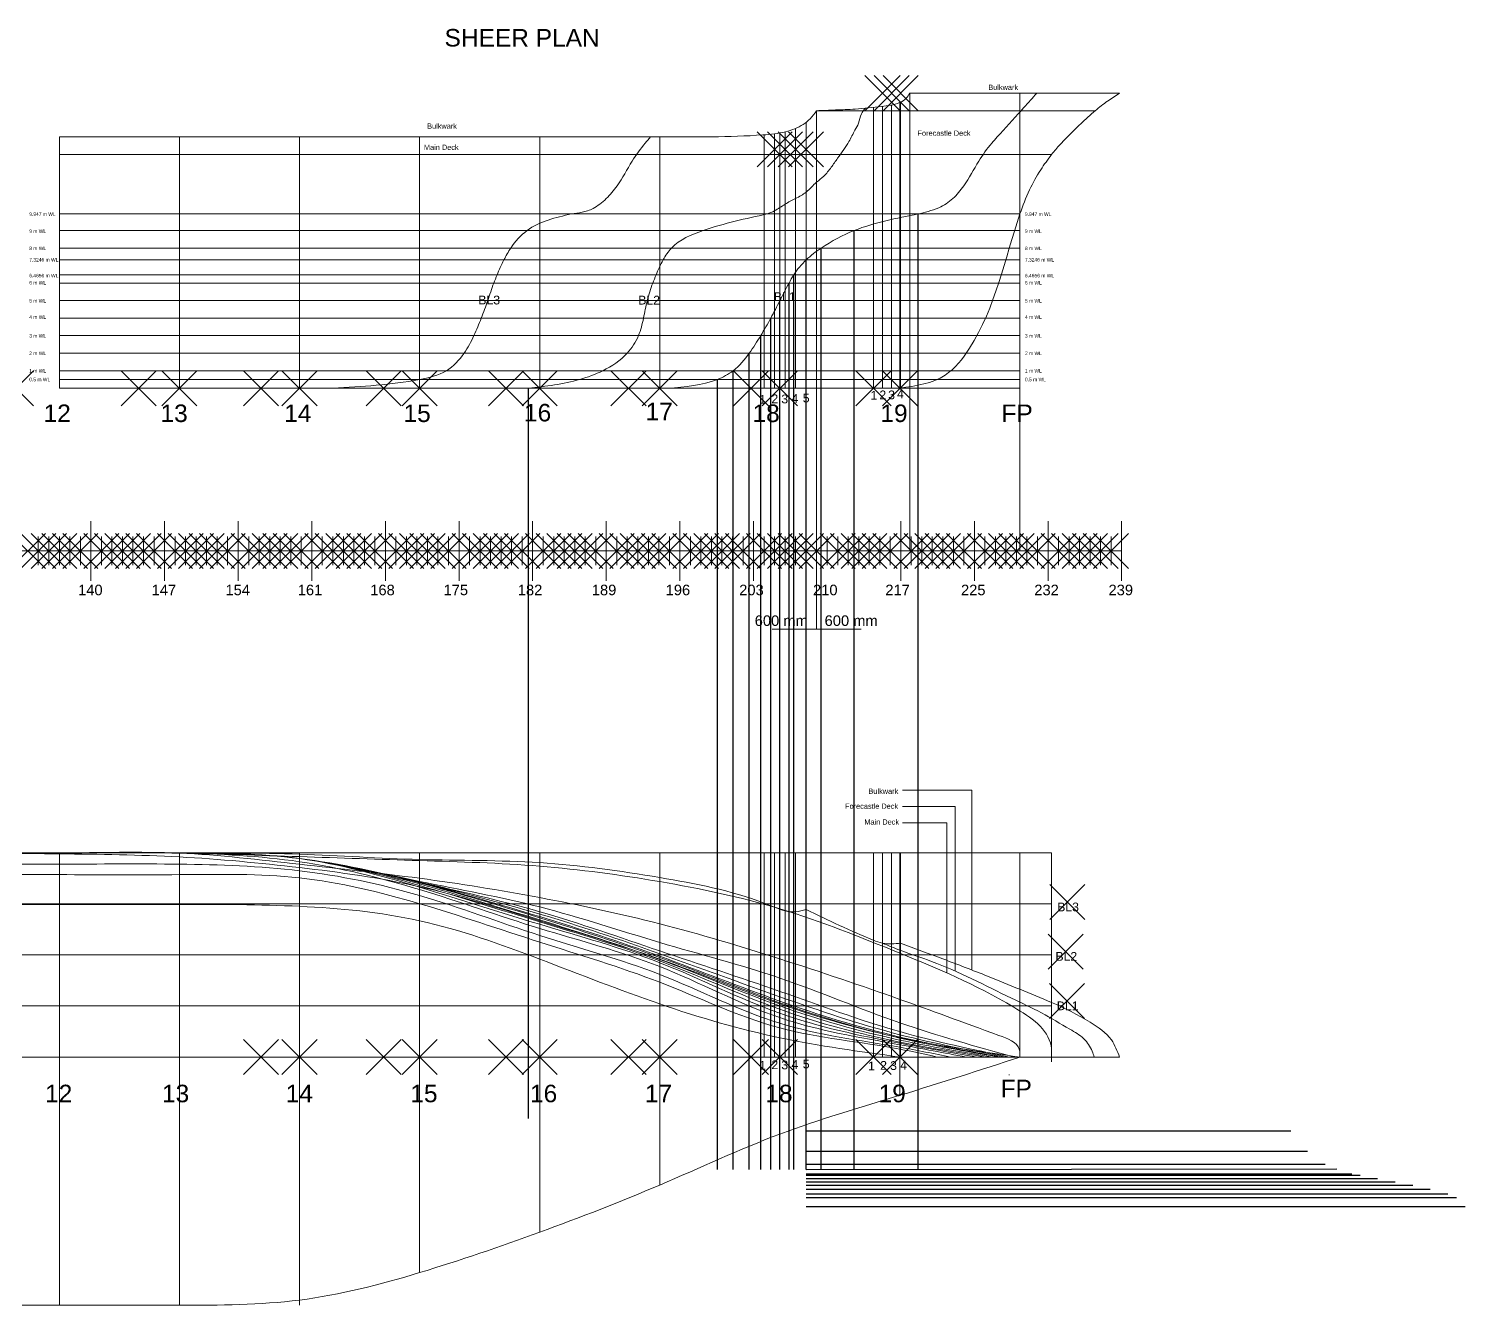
# Model space of a CAD drawing. Header units: inches. Extents: x 2352 to 5491, y -38 to 423.
# Drawn here: x 5074.2 to 5156.1, y 186.6 to 259.6 of the extents above; entities that cross this region are included whole.
import ezdxf

# ---------------------------------------------------------------- set-up
doc = ezdxf.new("R2010")
doc.units = ezdxf.units.IN
doc.header["$MEASUREMENT"] = 0
doc.header["$PDMODE"] = 3
for name, color, linetype in [('BL1D', 7, 'Continuous'), ('BL1D_G', 7, 'Continuous'), ('BL2', 7, 'Continuous'), ('BL2D_G', 7, 'Continuous'), ('BL3_G', 7, 'Continuous'), ('BL3D_G', 7, 'Continuous'), ('Body_plan', 7, 'Continuous'), ('Buritan', 7, 'Continuous'), ('GB1', 7, 'Continuous'), ('GBPD21', 7, 'Continuous'), ('GBPD22', 7, 'Continuous'), ('Sekat_plan', 7, 'Continuous'), ('SentLine', 7, 'Continuous'), ('WL0', 10, 'Continuous'), ('WL0.5', 20, 'Continuous'), ('WL1', 30, 'Continuous'), ('WL2', 40, 'Continuous'), ('WL3', 50, 'Continuous'), ('WL4', 60, 'Continuous'), ('WL5', 70, 'Continuous'), ('WL6', 80, 'Continuous'), ('WL6.4', 6, 'Continuous'), ('WL7', 90, 'Continuous'), ('WL8', 100, 'Continuous'), ('WL9', 90, 'Continuous'), ('WL_ket1', 7, 'Continuous')]:
    doc.layers.add(name, color=color, linetype=linetype)
doc.styles.get("Standard").update_dxf_attribs({"font": 'arial.ttf'})

msp = doc.modelspace()

# ---------------------------------------------------------------- linework, layer by layer
at = {"lineweight": 5}
for p, q in [((5118.53514, 239.03268), (5118.53514, 254.2101)), ((5116.13514, 239.03268), (5116.13514, 253.49513)), ((5116.73514, 239.03268), (5116.73514, 253.55361)), ((5117.33514, 239.03268), (5117.33514, 253.66326)), ((5117.93514, 239.03268), (5117.93514, 253.86396)), ((5123.88514, 239.03268), (5130.73514, 239.03268)), ((4988.25514, 212.52347), (5132.53714, 212.52347)), ((5075.93514, 200.8625), (5075.93514, 212.52347)), ((5075.93514, 200.8625), (5075.93514, 212.4995)), ((5075.93514, 200.8625), (5075.93514, 212.4575)), ((5082.78514, 200.8625), (5082.78514, 212.52347)), ((5082.78514, 200.8625), (5082.78514, 212.4995)), ((5082.78514, 200.8625), (5082.78514, 212.2825)), ((5089.63514, 200.8625), (5089.63514, 212.52347)), ((5096.48514, 200.8625), (5096.48514, 212.52347)), ((5103.33514, 200.8625), (5103.33514, 212.52347)), ((5110.18514, 200.8625), (5110.18514, 212.52347)), ((5116.13514, 200.8625), (5116.13514, 212.52347)), ((5116.73514, 200.8625), (5116.73514, 212.52347)), ((5117.03514, 200.8625), (5117.03514, 212.52347)), ((5117.33514, 200.8625), (5117.33514, 212.52347)), ((5117.93514, 200.8625), (5117.93514, 212.52347)), ((5118.53514, 200.8625), (5118.53514, 212.52347)), ((5123.88514, 200.8625), (5123.88514, 212.52347)), ((5130.73514, 200.8625), (5130.73514, 212.52347)), ((5132.53714, 200.59461), (5132.53714, 212.52347)), ((5089.63514, 200.8625), (5089.63514, 211.6755)), ((5096.48514, 200.8625), (5096.48514, 210.5845)), ((4988.25514, 209.60823), (5132.53714, 209.60823)), ((5103.33514, 200.8625), (5103.33514, 208.6395)), ((4988.25514, 206.69299), (5132.53714, 206.69299)), ((5123.88514, 200.8625), (5123.88514, 206.7875)), ((5110.18514, 200.8625), (5110.18514, 206.4515)), ((4988.25514, 203.77774), (5132.53714, 203.77774)), ((5117.03514, 200.8625), (5117.03514, 203.8925)), ((5123.88514, 200.8625), (5123.88514, 203.8625)), ((5123.88514, 200.8625), (5123.88514, 201.9635)), ((4990.99514, 200.8625), (5130.73514, 200.8625)), ((5130.73514, 200.8625), (5130.73514, 201.0625)), ((5130.73514, 200.8625), (5132.53714, 200.8625))]:
    msp.add_line(p, q, dxfattribs=at)
at = {"color": 1, "lineweight": 5}
msp.add_spline([(4988.25514, 200.8625), (4988.25514, 201.4625), (4990.99514, 203.4625), (4993.73514, 204.49429), (5000.58514, 206.54892), (5007.43514, 208.2625), (5014.28514, 209.61785), (5021.13514, 210.67998), (5027.98514, 211.4625), (5034.83514, 212.0625), (5041.68514, 212.4995), (5048.53514, 212.4995), (5055.38505, 212.50732), (5062.23514, 212.4995), (5069.08548, 212.50926), (5075.93514, 212.4995), (5082.78514, 212.4995), (5089.63514, 211.8625), (5096.48514, 211.0625), (5103.33514, 209.9625), (5110.18514, 208.4625), (5117.03514, 206.4625), (5123.88514, 204.15196), (5129.53245, 202.09659), (5130.69514, 201.3023), (5130.73514, 200.8625)], degree=3, dxfattribs=at)
at = {"color": 6, "lineweight": 5}
msp.add_spline([(4988.25514, 200.8625), (4990.99514, 201.2475), (4993.73514, 201.6535), (5007.43514, 205.4145), (5014.28514, 207.6915), (5021.13514, 209.8375), (5027.98514, 211.2865), (5034.83514, 211.9335), (5041.68514, 212.2985), (5048.53514, 212.4565), (5055.38514, 212.4995), (5062.23514, 212.4995), (5069.08514, 212.4995), (5075.93514, 212.4575), (5082.78514, 212.2825), (5089.63514, 211.6755), (5096.48514, 210.5845), (5103.33514, 208.6395), (5110.18514, 206.4515), (5117.03514, 203.8925), (5123.88514, 201.9635), (5130.73514, 200.8625)], degree=3, dxfattribs=at)
at = {"color": 5, "lineweight": 5}
msp.add_spline([(5132.53714, 200.8625), (5132.5076, 201.496), (5130.38167, 203.70876), (5123.88514, 206.7875), (5117.03514, 209.32393), (5110.18514, 210.87163), (5103.33514, 211.75518), (5096.48514, 212.07346), (5089.63514, 212.30085), (5082.78514, 212.52347)], degree=3, dxfattribs=at)
at = {"lineweight": 5}
for p in [(5116.73514, 252.6689), (5117.33514, 252.6689), (5117.93514, 252.6689), (5118.53514, 252.6689), (5073.46914, 239.03268), (5080.45614, 239.03268), (5082.78514, 239.03268), (5087.44314, 239.03268), (5089.63514, 239.03268), (5094.43014, 239.03268), (5133.43459, 209.70619), (5133.33548, 206.88392), (5133.40981, 204.06164), (5087.44314, 200.8625), (5089.63514, 200.8625), (5094.43014, 200.8625), (5096.48514, 200.8625), (5101.41714, 200.8625), (5103.33514, 200.8625), (5108.40414, 200.8625), (5110.18514, 200.8625), (5115.39114, 200.8625), (5117.03514, 200.8625), (5122.37814, 200.8625), (5123.88514, 200.8625)]:
    msp.add_point(p, dxfattribs=at)
at = {"layer": 'BL1D', "color": 5}
for p, q in [((5124.92729, 194.44241), (5124.92729, 248.97968)), ((5121.28269, 194.44241), (5121.28269, 248.03268)), ((5119.3929, 194.44241), (5119.3929, 247.03268)), ((5118.53658, 194.44241), (5118.53658, 246.35728)), ((5117.55917, 194.44241), (5117.55917, 245.03268)), ((5117.83027, 194.44241), (5117.83027, 245.49828)), ((5117.04343, 194.44241), (5117.04343, 244.03268)), ((5116.5188, 194.44241), (5116.5188, 243.03268)), ((5115.94401, 194.44241), (5115.94401, 242.03268)), ((5115.29198, 194.44241), (5115.29198, 241.03268)), ((5113.473, 194.44241), (5113.473, 239.53268)), ((5114.38074, 194.44241), (5114.38074, 240.03268))]:
    msp.add_line(p, q, dxfattribs=at)
at = {"layer": 'BL1D_G', "lineweight": 5}
msp.add_spline([(5124.92729, 248.97968), (5121.28269, 248.03268), (5119.3929, 247.03268), (5118.53658, 246.35728), (5117.83027, 245.49828), (5117.55917, 245.03268), (5117.03514, 244.03268), (5116.5188, 243.03268), (5115.94401, 242.03268), (5115.29198, 241.03268), (5114.38074, 240.03268), (5113.473, 239.53268), (5110.67484, 239.03268)], degree=3, dxfattribs=at)
at = {"layer": 'BL2', "color": 5}
msp.add_line((5102.69621, 197.35765), (5102.69621, 239.03268), dxfattribs=at)
at = {"layer": 'BL2D_G', "lineweight": 5}
msp.add_spline([(5116.3086, 248.97968), (5112.6549, 248.03268), (5110.85786, 247.03268), (5110.37915, 246.35728), (5109.97262, 245.49828), (5109.78542, 245.03268), (5109.47007, 244.03268), (5109.25878, 243.03268), (5108.97162, 242.03268), (5108.32548, 241.03268), (5106.93722, 240.03268), (5105.62908, 239.53268), (5102.69621, 239.03268)], degree=3, dxfattribs=at)
at = {"layer": 'BL3D_G', "lineweight": 5}
msp.add_spline([(5105.15372, 248.97968), (5102.61711, 248.03268), (5101.68551, 247.03268), (5101.29502, 246.35728), (5100.90186, 245.49828), (5100.71817, 245.03268), (5100.37298, 244.03268), (5100.00622, 243.03268), (5099.58168, 242.03268), (5099.02821, 241.03268), (5098.01253, 240.03268), (5096.48514, 239.53268), (5091.55447, 239.03268)], degree=3, dxfattribs=at)
at = {"layer": 'Body_plan', "lineweight": 5}
msp.add_open_spline([(5124.92729, 248.97968), (5125.11707, 249.02522), (5125.51769, 249.12135), (5126.21736, 249.33762), (5126.93906, 249.82166), (5127.69693, 250.74691), (5128.28492, 251.90329), (5128.94656, 252.82731), (5129.33534, 253.25752), (5129.43941, 253.37268), (5129.89126, 253.87268), (5130.34312, 254.37268), (5130.79498, 254.87268), (5130.85038, 254.93398), (5130.90578, 254.99528), (5130.96118, 255.05659), (5131.20702, 255.32862), (5131.45285, 255.60065), (5131.69869, 255.87268)], degree=3, knots=[0, 0, 0, 0, 0.58581763, 1.23657536, 2.18734123, 3.13965819, 4.79442188, 6.06816491, 6.53374412, 6.53374412, 6.53374412, 8.55525006, 8.55525006, 8.55525006, 8.80310258, 8.80310258, 8.80310258, 9.90292068, 9.90292068, 9.90292068, 9.90292068], dxfattribs=at)
msp.add_spline([(5105.15372, 248.97968), (5105.75094, 249.07238), (5106.37925, 249.29075), (5107.13201, 249.85486), (5107.75234, 250.57742), (5108.60969, 251.99277), (5109.3572, 253.0241), (5109.66584, 253.37268)], degree=3, dxfattribs=at)
at = {"layer": 'Buritan', "lineweight": 5}
for p, q in [((5130.73514, 239.03268), (5130.73514, 255.87268)), ((5123.88514, 239.03268), (5123.88514, 255.34083)), ((5082.78514, 239.03268), (5082.78514, 253.37268)), ((5089.63514, 239.03268), (5089.63514, 253.37268)), ((5096.48514, 239.03268), (5096.48514, 253.37268)), ((5103.33514, 239.03268), (5103.33514, 253.37268)), ((5110.18514, 239.03268), (5110.18514, 253.37268)), ((5117.03514, 239.03268), (5117.03514, 253.59965)), ((5075.93514, 252.37268), (5132.53794, 252.37268)), ((5075.93514, 239.03268), (5075.93514, 252.37268)), ((5075.93514, 248.97968), (5130.73514, 248.97968)), ((5130.73514, 248.97968), (5130.73514, 239.03268)), ((5123.88514, 239.03268), (5075.93514, 239.03268)), ((5075.93514, 239.03268), (5123.88514, 239.03268))]:
    msp.add_line(p, q, dxfattribs=at)
at = {"layer": 'Buritan', "color": 1, "lineweight": 5}
msp.add_line((5123.88514, 239.03268), (5123.88514, 239.65068), dxfattribs=at)
at = {"layer": 'Buritan', "lineweight": 5}
msp.add_open_spline([(5123.88514, 239.03268), (5124.80769, 239.16727), (5126.44403, 239.40601), (5129.24248, 242.97266), (5129.9342, 246.88543), (5131.22249, 250.31796), (5131.85551, 251.44476), (5132.3224, 252.08742), (5132.53794, 252.37268)], degree=3, knots=[0, 0, 0, 0, 2.67949748, 4.75269205, 12.94493453, 14.42258797, 15.73372175, 16.80574875, 16.80574875, 16.80574875, 16.80574875], dxfattribs=at)
for p in [(5096.48514, 239.03268), (5101.41714, 239.03268), (5103.33514, 239.03268), (5108.40414, 239.03268), (5110.18514, 239.03268), (5115.39114, 239.03268), (5117.03514, 239.03268), (5122.37814, 239.03268), (5123.88514, 239.03268)]:
    msp.add_point(p, dxfattribs=at)
at = {"layer": 'GB1'}
for p, q in [((5118.53514, 196.6423), (5146.19042, 196.6423)), ((5118.53514, 195.49534), (5147.13742, 195.49534)), ((5118.53514, 194.74636), (5148.13742, 194.74636)), ((5118.53514, 194.44302), (5148.81282, 194.48966)), ((5118.53514, 194.20396), (5149.67182, 194.20396)), ((5118.53514, 194.1127), (5150.13742, 194.1127)), ((5118.53514, 193.93465), (5151.13742, 193.93465)), ((5118.53514, 193.74466), (5152.13742, 193.74466)), ((5118.53514, 193.54344), (5153.13742, 193.54344)), ((5118.53514, 193.32265), (5154.13742, 193.32265)), ((5118.53514, 193.05031), (5155.13742, 193.05031)), ((5118.53514, 192.84828), (5155.63742, 192.84828)), ((5118.53514, 192.33439), (5156.13742, 192.33439))]:
    msp.add_line(p, q, dxfattribs=at)
at = {"layer": 'GBPD21', "lineweight": 5}
for p, q in [((5124.4436, 255.87268), (5124.4436, 229.74898)), ((5122.37395, 255.05992), (5122.37814, 239.03268)), ((5122.89136, 255.11676), (5122.89136, 239.03268)), ((5123.40877, 255.19195), (5123.40877, 239.03268)), ((5123.92619, 255.36015), (5123.92619, 239.03268)), ((5124.02981, 216.0892), (5127.98293, 216.0892)), ((5127.98293, 205.83425), (5127.98293, 216.0892)), ((5124.02981, 215.16158), (5127.03452, 215.16158)), ((5127.03452, 205.76892), (5127.03452, 215.16158)), ((5124.02981, 214.23396), (5126.56417, 214.23396)), ((5126.56417, 205.6612), (5126.56417, 214.23396)), ((5122.37395, 212.52347), (5122.37395, 200.8625)), ((5122.89136, 212.52347), (5122.89136, 200.8625)), ((5123.40877, 212.52347), (5123.40877, 200.8625)), ((5123.92619, 212.52347), (5123.92619, 200.8625)), ((5132.53714, 200.8625), (5136.42076, 200.8625))]:
    msp.add_line(p, q, dxfattribs=at)
for points in [[(5116.3086, 248.97968), (5116.73514, 249.15857), (5117.33514, 249.53506), (5117.93514, 249.86357), (5118.53514, 250.22564), (5119.13514, 250.79264), (5119.53868, 251.13356), (5119.96689, 251.64292), (5120.33392, 252.15738), (5120.68056, 252.65147), (5120.97839, 253.11031), (5121.32096, 253.76229), (5121.52486, 254.15348), (5121.68799, 254.69137), (5121.91942, 255.01419)], [(5082.78514, 212.52347), (5089.63514, 212.43802), (5096.48514, 212.1363), (5103.33514, 211.95745), (5110.18514, 211.10521), (5116.13514, 209.65119), (5116.73514, 209.41322), (5117.33514, 209.20529), (5117.93514, 209.15626), (5118.53514, 209.2873)], [(5118.53514, 209.2873), (5122.37395, 207.52945), (5122.89136, 207.3586), (5123.40877, 207.32692), (5123.92619, 207.359)], [(5122.89136, 207.3586), (5123.88514, 206.96139), (5125.69188, 206.32146), (5130.24968, 204.22229), (5131.96057, 203.38193), (5133.58333, 202.44887), (5134.3758, 201.9081), (5134.85208, 201.18881), (5134.96559, 200.8625)], [(5123.92619, 207.359), (5126.33679, 206.46091), (5128.88714, 205.47855), (5130.73514, 204.72691), (5132.53714, 203.9789), (5134.74697, 202.84578), (5135.94931, 201.83553), (5136.42076, 200.8625)]]:
    msp.add_spline(points, degree=3, dxfattribs=at)
for p in [(5122.89136, 255.87268), (5123.40877, 255.87268), (5123.92619, 255.87268)]:
    msp.add_point(p, dxfattribs=at)
at = {"layer": 'GBPD22', "lineweight": 5}
for p, q in [((5132.53794, 229.74898), (5132.33514, 229.74898)), ((5119.13514, 228.93193), (5119.13514, 225.2736)), ((5119.13514, 225.2736), (5116.5923, 225.2736)), ((5121.67798, 225.2736), (5119.13514, 225.2736))]:
    msp.add_line(p, q, dxfattribs=at)
at = {"layer": 'Sekat_plan', "lineweight": 5}
for p, q in [((5124.4436, 255.87268), (5136.42076, 255.87268)), ((5119.13514, 225.2736), (5119.13514, 254.87268)), ((5119.13514, 254.87268), (5135.03028, 254.87268)), ((5113.16628, 253.37268), (5075.93514, 253.37268)), ((5075.93514, 252.37268), (5075.93514, 253.37268)), ((5130.73514, 239.03268), (5130.73514, 229.74898)), ((5077.73514, 228.04307), (5077.73514, 231.45488)), ((5077.73514, 228.04307), (5077.73514, 231.45488)), ((5077.73514, 228.04307), (5077.73514, 231.45488)), ((5081.93514, 228.04307), (5081.93514, 231.45488)), ((5081.93514, 228.04307), (5081.93514, 231.45488)), ((5081.93514, 228.04307), (5081.93514, 231.45488)), ((5086.13514, 228.04307), (5086.13514, 231.45488)), ((5086.13514, 228.04307), (5086.13514, 231.45488)), ((5086.13514, 228.04307), (5086.13514, 231.45488)), ((5090.33514, 228.04307), (5090.33514, 231.45488)), ((5090.33514, 228.04307), (5090.33514, 231.45488)), ((5090.33514, 228.04307), (5090.33514, 231.45488)), ((5094.53514, 228.04307), (5094.53514, 231.45488)), ((5094.53514, 228.04307), (5094.53514, 231.45488)), ((5094.53514, 228.04307), (5094.53514, 231.45488)), ((5098.73514, 228.04307), (5098.73514, 231.45488)), ((5098.73514, 228.04307), (5098.73514, 231.45488)), ((5098.73514, 228.04307), (5098.73514, 231.45488)), ((5102.93514, 228.04307), (5102.93514, 231.45488)), ((5102.93514, 228.04307), (5102.93514, 231.45488)), ((5102.93514, 228.04307), (5102.93514, 231.45488)), ((5107.13514, 228.04307), (5107.13514, 231.45488)), ((5107.13514, 228.04307), (5107.13514, 231.45488)), ((5107.13514, 228.04307), (5107.13514, 231.45488)), ((5111.33514, 228.04307), (5111.33514, 231.45488)), ((5111.33514, 228.04307), (5111.33514, 231.45488)), ((5111.33514, 228.04307), (5111.33514, 231.45488)), ((5115.53514, 228.04307), (5115.53514, 231.45488)), ((5115.53514, 228.04307), (5115.53514, 231.45488)), ((5115.53514, 228.04307), (5115.53514, 231.45488)), ((5119.13514, 228.04307), (5119.13514, 231.45488)), ((5119.13514, 228.04307), (5119.13514, 231.45488)), ((5123.93514, 228.04307), (5123.93514, 231.45488)), ((5123.93514, 228.04307), (5123.93514, 231.45488)), ((5123.93514, 228.04307), (5123.93514, 231.45488)), ((5128.13514, 228.04307), (5128.13514, 231.45488)), ((5128.13514, 228.04307), (5128.13514, 231.45488)), ((5128.13514, 228.04307), (5128.13514, 231.45488)), ((5132.33514, 228.04307), (5132.33514, 231.45488)), ((5132.33514, 228.04307), (5132.33514, 231.45488)), ((5132.33514, 228.04307), (5132.33514, 231.45488)), ((5132.33514, 228.04307), (5132.33514, 231.45488)), ((5132.33514, 228.04307), (5132.33514, 231.45488)), ((5136.53514, 228.04307), (5136.53514, 231.45488)), ((5136.53514, 228.04307), (5136.53514, 231.45488)), ((5136.53514, 228.04307), (5136.53514, 231.45488)), ((5136.53514, 228.04307), (5136.53514, 231.45488)), ((5136.53514, 228.04307), (5136.53514, 231.45488)), ((5074.73514, 228.93193), (5074.73514, 230.56602)), ((5075.33514, 228.93193), (5075.33514, 230.56602)), ((5075.93514, 228.93193), (5075.93514, 230.56602)), ((5076.53514, 228.93193), (5076.53514, 230.56602)), ((5077.13514, 228.93193), (5077.13514, 230.56602)), ((5078.33514, 228.93193), (5078.33514, 230.56602)), ((5078.93514, 228.93193), (5078.93514, 230.56602)), ((5079.53514, 228.93193), (5079.53514, 230.56602)), ((5080.13514, 228.93193), (5080.13514, 230.56602)), ((5080.73514, 228.93193), (5080.73514, 230.56602)), ((5081.33514, 228.93193), (5081.33514, 230.56602)), ((5082.53514, 228.93193), (5082.53514, 230.56602)), ((5083.13514, 228.93193), (5083.13514, 230.56602)), ((5083.73514, 228.93193), (5083.73514, 230.56602)), ((5084.33514, 228.93193), (5084.33514, 230.56602)), ((5084.93514, 228.93193), (5084.93514, 230.56602)), ((5085.53514, 228.93193), (5085.53514, 230.56602)), ((5086.73514, 228.93193), (5086.73514, 230.56602)), ((5087.33514, 228.93193), (5087.33514, 230.56602)), ((5087.93514, 228.93193), (5087.93514, 230.56602)), ((5088.53514, 228.93193), (5088.53514, 230.56602)), ((5089.13514, 228.93193), (5089.13514, 230.56602)), ((5089.73514, 228.93193), (5089.73514, 230.56602)), ((5090.93514, 228.93193), (5090.93514, 230.56602)), ((5091.53514, 228.93193), (5091.53514, 230.56602)), ((5092.13514, 228.93193), (5092.13514, 230.56602)), ((5092.73514, 228.93193), (5092.73514, 230.56602)), ((5093.33514, 228.93193), (5093.33514, 230.56602)), ((5093.93514, 228.93193), (5093.93514, 230.56602)), ((5095.13514, 228.93193), (5095.13514, 230.56602)), ((5095.73514, 228.93193), (5095.73514, 230.56602)), ((5096.33514, 228.93193), (5096.33514, 230.56602)), ((5096.93514, 228.93193), (5096.93514, 230.56602)), ((5097.53514, 228.93193), (5097.53514, 230.56602)), ((5098.13514, 228.93193), (5098.13514, 230.56602)), ((5099.33514, 228.93193), (5099.33514, 230.56602)), ((5099.93514, 228.93193), (5099.93514, 230.56602)), ((5100.53514, 228.93193), (5100.53514, 230.56602)), ((5101.13514, 228.93193), (5101.13514, 230.56602)), ((5101.73514, 228.93193), (5101.73514, 230.56602)), ((5102.33514, 228.93193), (5102.33514, 230.56602)), ((5103.53514, 228.93193), (5103.53514, 230.56602)), ((5104.13514, 228.93193), (5104.13514, 230.56602)), ((5104.73514, 228.93193), (5104.73514, 230.56602)), ((5105.33514, 228.93193), (5105.33514, 230.56602)), ((5105.93514, 228.93193), (5105.93514, 230.56602)), ((5106.53514, 228.93193), (5106.53514, 230.56602)), ((5107.73514, 228.93193), (5107.73514, 230.56602)), ((5108.33514, 228.93193), (5108.33514, 230.56602)), ((5108.93514, 228.93193), (5108.93514, 230.56602)), ((5109.53514, 228.93193), (5109.53514, 230.56602)), ((5110.13514, 228.93193), (5110.13514, 230.56602)), ((5110.73514, 228.93193), (5110.73514, 230.56602)), ((5111.93514, 228.93193), (5111.93514, 230.56602)), ((5112.53514, 228.93193), (5112.53514, 230.56602)), ((5113.13514, 228.93193), (5113.13514, 230.56602)), ((5113.73514, 228.93193), (5113.73514, 230.56602)), ((5114.33514, 228.93193), (5114.33514, 230.56602)), ((5114.93514, 228.93193), (5114.93514, 230.56602)), ((5116.13514, 228.93193), (5116.13514, 230.56602)), ((5116.73514, 228.93193), (5116.73514, 230.56602)), ((5117.33514, 228.93193), (5117.33514, 230.56602)), ((5117.93514, 228.93193), (5117.93514, 230.56602)), ((5118.53514, 228.93193), (5118.53514, 230.56602)), ((5119.13514, 228.93193), (5119.13514, 230.56602)), ((5119.73514, 228.93193), (5119.73514, 230.56602)), ((5120.33514, 228.93193), (5120.33514, 230.56602)), ((5120.93514, 228.93193), (5120.93514, 230.56602)), ((5121.53514, 228.93193), (5121.53514, 230.56602)), ((5122.13514, 228.93193), (5122.13514, 230.56602)), ((5122.73514, 228.93193), (5122.73514, 230.56602)), ((5123.33514, 228.93193), (5123.33514, 230.56602)), ((5124.53514, 228.93193), (5124.53514, 230.56602)), ((5125.13514, 228.93193), (5125.13514, 230.56602)), ((5125.73514, 228.93193), (5125.73514, 230.56602)), ((5126.33514, 228.93193), (5126.33514, 230.56602)), ((5126.93514, 228.93193), (5126.93514, 230.56602)), ((5127.53514, 228.93193), (5127.53514, 230.56602)), ((5128.73514, 228.93193), (5128.73514, 230.56602)), ((5129.33514, 228.93193), (5129.33514, 230.56602)), ((5129.93514, 228.93193), (5129.93514, 230.56602)), ((5130.53514, 228.93193), (5130.53514, 230.56602)), ((5131.13514, 228.93193), (5131.13514, 230.56602)), ((5131.73514, 228.93193), (5131.73514, 230.56602)), ((5132.93514, 228.93193), (5132.93514, 230.56602)), ((5133.53514, 228.93193), (5133.53514, 230.56602)), ((5134.13514, 228.93193), (5134.13514, 230.56602)), ((5134.73514, 228.93193), (5134.73514, 230.56602)), ((5135.33514, 228.93193), (5135.33514, 230.56602)), ((5135.93514, 228.93193), (5135.93514, 230.56602)), ((4993.73514, 229.74898), (5130.73514, 229.74898)), ((4999.73514, 229.74898), (5101.13514, 229.74898)), ((4999.73514, 229.74898), (5119.13514, 229.74898)), ((5073.53514, 229.74898), (5077.73514, 229.74898)), ((5073.53514, 229.74898), (5077.73514, 229.74898)), ((5077.73514, 229.74898), (5077.13514, 229.74898)), ((5077.73514, 229.74898), (5081.93514, 229.74898)), ((5077.73514, 229.74898), (5081.93514, 229.74898)), ((5081.93514, 229.74898), (5081.33514, 229.74898)), ((5081.93514, 229.74898), (5086.13514, 229.74898)), ((5081.93514, 229.74898), (5086.13514, 229.74898)), ((5086.13514, 229.74898), (5085.53514, 229.74898)), ((5086.13514, 229.74898), (5090.33514, 229.74898)), ((5086.13514, 229.74898), (5090.33514, 229.74898)), ((5090.33514, 229.74898), (5089.73514, 229.74898)), ((5090.33514, 229.74898), (5094.53514, 229.74898)), ((5090.33514, 229.74898), (5094.53514, 229.74898)), ((5094.53514, 229.74898), (5093.93514, 229.74898)), ((5094.53514, 229.74898), (5098.73514, 229.74898)), ((5094.53514, 229.74898), (5098.73514, 229.74898)), ((5098.73514, 229.74898), (5098.13514, 229.74898)), ((5098.73514, 229.74898), (5102.93514, 229.74898)), ((5098.73514, 229.74898), (5102.93514, 229.74898)), ((5102.93514, 229.74898), (5102.33514, 229.74898)), ((5102.93514, 229.74898), (5107.13514, 229.74898)), ((5102.93514, 229.74898), (5107.13514, 229.74898)), ((5107.13514, 229.74898), (5106.53514, 229.74898)), ((5107.13514, 229.74898), (5111.33514, 229.74898)), ((5107.13514, 229.74898), (5111.33514, 229.74898)), ((5111.33514, 229.74898), (5110.73514, 229.74898)), ((5111.33514, 229.74898), (5115.53514, 229.74898)), ((5111.33514, 229.74898), (5115.53514, 229.74898)), ((5115.53514, 229.74898), (5114.93514, 229.74898)), ((5115.53514, 229.74898), (5119.73514, 229.74898)), ((5115.53514, 229.74898), (5119.73514, 229.74898)), ((5119.73514, 229.74898), (5119.13514, 229.74898)), ((5119.73514, 229.74898), (5123.93514, 229.74898)), ((5119.73514, 229.74898), (5123.93514, 229.74898)), ((5123.93514, 229.74898), (5123.33514, 229.74898)), ((5123.93514, 229.74898), (5128.13514, 229.74898)), ((5123.93514, 229.74898), (5128.13514, 229.74898)), ((5128.13514, 229.74898), (5127.53514, 229.74898)), ((5128.13514, 229.74898), (5132.33514, 229.74898)), ((5128.13514, 229.74898), (5132.33514, 229.74898)), ((5132.33514, 229.74898), (5131.73514, 229.74898)), ((5132.33514, 229.74898), (5136.53514, 229.74898)), ((5132.33514, 229.74898), (5136.53514, 229.74898)), ((5136.53514, 229.74898), (5135.93514, 229.74898))]:
    msp.add_line(p, q, dxfattribs=at)
for points in [[(5124.4436, 255.87268), (5124.2446, 255.58527), (5123.86252, 255.33076), (5122.84511, 255.11157), (5121.33439, 254.9662), (5120.20352, 254.91175), (5119.13514, 254.87268)], [(5132.53794, 252.37268), (5133.02912, 252.94729), (5133.45704, 253.3907), (5134.2009, 254.12807), (5135.03028, 254.87268), (5135.73031, 255.41835), (5136.42076, 255.87268)], [(5119.13514, 254.87268), (5118.77083, 254.41656), (5118.36662, 254.09275), (5117.36451, 253.67063), (5116.07424, 253.49063), (5113.16628, 253.37268)]]:
    msp.add_spline(points, degree=3, dxfattribs=at)
for p in [(5074.13514, 229.74898), (5074.73514, 229.74898), (5075.33514, 229.74898), (5075.93514, 229.74898), (5076.53514, 229.74898), (5077.13514, 229.74898), (5078.33514, 229.74898), (5078.93514, 229.74898), (5079.53514, 229.74898), (5080.13514, 229.74898), (5080.73514, 229.74898), (5081.33514, 229.74898), (5082.53514, 229.74898), (5083.13514, 229.74898), (5083.73514, 229.74898), (5084.33514, 229.74898), (5084.93514, 229.74898), (5085.53514, 229.74898), (5086.73514, 229.74898), (5087.33514, 229.74898), (5087.93514, 229.74898), (5088.53514, 229.74898), (5089.13514, 229.74898), (5089.73514, 229.74898), (5090.93514, 229.74898), (5091.53514, 229.74898), (5092.13514, 229.74898), (5092.73514, 229.74898), (5093.33514, 229.74898), (5093.93514, 229.74898), (5095.13514, 229.74898), (5095.73514, 229.74898), (5096.33514, 229.74898), (5096.93514, 229.74898), (5097.53514, 229.74898), (5098.13514, 229.74898), (5099.33514, 229.74898), (5099.93514, 229.74898), (5100.53514, 229.74898), (5101.13514, 229.74898), (5101.73514, 229.74898), (5102.33514, 229.74898), (5103.53514, 229.74898), (5104.13514, 229.74898), (5104.73514, 229.74898), (5105.33514, 229.74898), (5105.93514, 229.74898), (5106.53514, 229.74898), (5107.73514, 229.74898), (5108.33514, 229.74898), (5108.93514, 229.74898), (5109.53514, 229.74898), (5110.13514, 229.74898), (5110.73514, 229.74898), (5111.93514, 229.74898), (5112.53514, 229.74898), (5113.13514, 229.74898), (5113.73514, 229.74898), (5114.33514, 229.74898), (5114.93514, 229.74898), (5116.13514, 229.74898), (5116.73514, 229.74898), (5117.33514, 229.74898), (5117.93514, 229.74898), (5118.53514, 229.74898), (5119.13514, 229.74898), (5120.33514, 229.74898), (5120.93514, 229.74898), (5121.53514, 229.74898), (5122.13514, 229.74898), (5122.73514, 229.74898), (5123.33514, 229.74898), (5124.53514, 229.74898), (5125.13514, 229.74898), (5125.73514, 229.74898), (5126.33514, 229.74898), (5126.93514, 229.74898), (5127.53514, 229.74898), (5128.73514, 229.74898), (5129.33514, 229.74898), (5129.93514, 229.74898), (5130.53514, 229.74898), (5131.13514, 229.74898), (5131.73514, 229.74898), (5132.93514, 229.74898), (5133.53514, 229.74898), (5134.13514, 229.74898), (5134.73514, 229.74898), (5135.33514, 229.74898), (5135.93514, 229.74898)]:
    msp.add_point(p, dxfattribs=at)
at = {"layer": 'SentLine', "color": 5, "lineweight": 5}
for p, q in [((5075.93514, 200.8625), (5075.93514, 186.6987)), ((5082.78514, 200.8625), (5082.78514, 186.6987)), ((5089.63514, 200.8625), (5089.63514, 186.6987)), ((5096.48514, 201.0425), (5096.48514, 188.5572)), ((5103.33514, 200.8625), (5103.33514, 190.8659)), ((5110.18514, 200.8625), (5110.18514, 193.5564)), ((5117.03514, 200.8625), (5117.03514, 196.4644)), ((5123.88514, 200.8625), (5123.88514, 198.677))]:
    msp.add_line(p, q, dxfattribs=at)
msp.add_spline([(4993.73514, 198.2003), (5000.58514, 197.139), (5007.43514, 194.8382), (5021.13514, 189.2109), (5027.98514, 187.3348), (5034.83514, 186.6987), (5041.68514, 186.6987), (5048.53514, 186.6987), (5055.38514, 186.6987), (5062.23514, 186.6987), (5069.08514, 186.6987), (5075.93514, 186.6987), (5082.78514, 186.6987), (5089.63514, 186.9919), (5096.48514, 188.5572), (5103.33514, 190.8659), (5110.18514, 193.5564), (5117.03514, 196.4644), (5123.88514, 198.677), (5130.73514, 200.8625)], degree=3, dxfattribs=at)
at = {"layer": 'WL0', "color": 3, "lineweight": 5}
msp.add_line((5117.03514, 200.8625), (5117.03514, 201.9636), dxfattribs=at)
at = {"layer": 'WL0', "lineweight": 5}
msp.add_spline([(5000.58514, 200.8625), (5007.43514, 203.0878), (5014.28514, 205.4143), (5021.13514, 207.6918), (5027.98514, 209.19772), (5034.83514, 209.5725), (5041.68514, 209.5725), (5048.53514, 209.5725), (5055.38514, 209.5725), (5062.23514, 209.5725), (5069.08514, 209.5725), (5075.93514, 209.5725), (5082.78514, 209.5725), (5089.63514, 209.46435), (5096.48514, 208.6398), (5103.33514, 206.4519), (5110.18514, 203.8921), (5117.03514, 201.9636), (5123.88514, 200.8625)], degree=3, dxfattribs=at)
at = {"layer": 'WL0.5', "lineweight": 5}
msp.add_spline([(4998.79841, 200.8625), (5000.58514, 201.6552), (5007.43514, 204.33304), (5014.28514, 206.83422), (5021.13514, 209.2173), (5027.98514, 210.8583), (5034.83514, 211.2725), (5041.68514, 211.2725), (5048.53514, 211.2725), (5055.38514, 211.2725), (5062.23514, 211.2725), (5069.08514, 211.2725), (5075.93514, 211.2725), (5082.78514, 211.2725), (5089.61436, 211.0925), (5096.48514, 209.615), (5103.33514, 207.41861), (5110.18514, 205.1296), (5117.03514, 202.5275), (5123.88514, 201.3148), (5126.00629, 200.8625)], degree=3, dxfattribs=at)
at = {"layer": 'WL1', "lineweight": 5}
msp.add_spline([(4998.05709, 200.8625), (5000.58514, 201.9499), (5007.43514, 204.5307), (5014.28514, 207.0942), (5021.13514, 209.5666), (5027.98514, 211.1698), (5034.83514, 211.8703), (5041.68514, 211.8703), (5048.53514, 211.8703), (5055.38514, 211.8703), (5062.23514, 211.8703), (5069.08514, 211.8703), (5075.93514, 211.8703), (5082.78514, 211.8703), (5089.63514, 211.496), (5096.48514, 210.0813), (5103.33514, 207.8058), (5110.18514, 205.5769), (5117.03514, 202.7885), (5123.88514, 201.4201), (5126.79864, 200.8625)], degree=3, dxfattribs=at)
at = {"layer": 'WL2', "lineweight": 5}
msp.add_spline([(5127.66849, 200.8625), (5123.88514, 201.565), (5117.03514, 203.1107), (5110.18514, 206.0243), (5103.33514, 208.2036), (5096.48514, 210.4199), (5089.63514, 212.01009), (5082.78514, 212.4982), (5075.93514, 212.4982), (5069.08514, 212.4982), (5062.23514, 212.52347), (5055.38514, 212.4982), (5048.53514, 212.4982), (5041.68514, 212.4982), (5034.83514, 212.25099), (5027.98514, 211.2772), (5021.13514, 209.7541), (5014.28514, 207.335), (5007.43514, 204.92416), (5000.58514, 202.2228), (4997.39259, 200.8625)], degree=3, dxfattribs=at)
at = {"layer": 'WL3', "lineweight": 5}
msp.add_spline([(5128.28049, 200.8625), (5123.88514, 201.6474), (5117.03514, 203.3653), (5110.18514, 206.2447), (5103.33514, 208.4393), (5096.48514, 210.5591), (5089.63514, 212.18853), (5082.78514, 212.52347), (5075.93514, 212.52347), (5069.08514, 212.53053), (5062.23514, 212.52347), (5055.38514, 212.52347), (5048.53514, 212.52347), (5041.68514, 212.52347), (5034.83514, 212.35949), (5027.98514, 211.2826), (5021.13514, 209.8106), (5014.28514, 207.5004), (5007.43514, 205.1485), (5000.58514, 202.4298), (4997.39259, 200.8625)], degree=3, dxfattribs=at)
at = {"layer": 'WL4', "lineweight": 5}
msp.add_spline([(5128.7705, 200.8625), (5123.88514, 201.7185), (5117.03514, 203.5874), (5110.18514, 206.353), (5103.33514, 208.5784), (5096.48514, 210.6523), (5089.63514, 212.18853), (5082.78514, 212.52347), (5075.93514, 212.52347), (5069.08514, 212.53053), (5062.23514, 212.52347), (5055.38514, 212.52347), (5048.53514, 212.52347), (5041.68514, 212.52347), (5034.83514, 212.35949), (5027.98514, 211.2669), (5021.13514, 209.8246), (5014.28514, 207.5936), (5007.43514, 205.3185), (5000.58514, 202.6446), (4997.39259, 200.8625)], degree=3, dxfattribs=at)
at = {"layer": 'WL5', "lineweight": 5}
msp.add_spline([(5129.17443, 200.8625), (5123.88514, 201.8299), (5117.03514, 203.7807), (5110.18514, 206.4338), (5103.33514, 208.6847), (5096.48514, 210.7402), (5089.63514, 212.18853), (5082.78514, 212.52347), (5075.93514, 212.52347), (5069.08514, 212.53053), (5062.23514, 212.52347), (5055.38514, 212.52347), (5048.53514, 212.52347), (5041.68514, 212.52347), (5034.83514, 212.35949), (5027.98514, 211.2688), (5021.13514, 209.7552), (5014.28514, 207.676), (5007.43514, 205.4174), (5000.58514, 202.9596), (4997.39259, 200.8625)], degree=3, dxfattribs=at)
at = {"layer": 'WL6', "lineweight": 5}
msp.add_spline([(4996.75367, 200.8625), (5000.58514, 203.1546), (5007.43514, 205.4721), (5014.28514, 207.7713), (5021.13514, 209.8933), (5027.98514, 211.2811), (5034.83514, 212.35949), (5041.68514, 212.52347), (5048.53514, 212.52347), (5055.38514, 212.52347), (5062.23514, 212.52347), (5069.08514, 212.53053), (5075.93514, 212.52347), (5082.78514, 212.52347), (5089.63514, 212.18853), (5096.48514, 210.8003), (5103.33514, 208.8054), (5110.18514, 206.5488), (5117.03514, 203.9616), (5123.88514, 201.9477), (5129.51998, 200.8625)], degree=3, dxfattribs=at)
at = {"layer": 'WL6.4', "color": 1, "lineweight": 5}
for p, q in [((5075.93514, 248.03268), (5130.73514, 248.03268)), ((5075.93514, 247.03268), (5130.73514, 247.03268)), ((5075.93514, 246.35728), (5130.73514, 246.35728)), ((5075.93514, 245.49828), (5130.73514, 245.49828)), ((5075.93514, 245.03268), (5130.73514, 245.03268)), ((5075.93514, 244.03268), (5130.73514, 244.03268)), ((5075.93514, 243.03268), (5130.73514, 243.03268)), ((5075.93514, 242.03268), (5130.73514, 242.03268)), ((5075.93514, 241.03268), (5130.73514, 241.03268)), ((5075.93514, 240.03268), (5130.73514, 240.03268)), ((5075.93514, 239.53268), (5130.73514, 239.53268)), ((5130.12621, 199.86768), (5130.12621, 199.83484))]:
    msp.add_line(p, q, dxfattribs=at)
at = {"layer": 'WL6.4', "lineweight": 5}
msp.add_spline([(5129.66757, 200.8625), (5123.88514, 202.0044), (5117.03514, 204.0557), (5110.18514, 206.6163), (5103.33514, 208.8767), (5096.48514, 210.8163), (5089.63514, 212.18853), (5082.78514, 212.52347), (5075.93514, 212.52347), (5069.08514, 212.53053), (5062.23514, 212.52347), (5055.38514, 212.52347), (5048.53514, 212.52347), (5041.68514, 212.52347), (5034.83514, 212.35949), (5027.98514, 211.2869), (5021.13514, 209.9151), (5014.28514, 207.8269), (5007.43514, 205.5068), (5000.58514, 203.2962), (4993.73514, 200.8625)], degree=3, dxfattribs=at)
at = {"layer": 'WL7', "lineweight": 5}
msp.add_spline([(5129.92701, 200.8625), (5123.88514, 202.1373), (5117.03514, 204.3025), (5110.18514, 206.7617), (5103.33514, 209.0224), (5096.48514, 210.8351), (5089.63514, 212.18853), (5082.78514, 212.52347), (5075.93514, 212.52347), (5069.08514, 212.53053), (5062.23514, 212.52347), (5055.38514, 212.52347), (5048.53514, 212.52347), (5041.68514, 212.52347), (5034.83514, 212.35949), (5027.98514, 211.2992), (5021.13514, 209.9441), (5014.28514, 207.9589), (5007.43514, 205.6318), (5000.58514, 203.6103), (4993.73514, 202.139), (4990.99514, 200.8625)], degree=3, dxfattribs=at)
at = {"layer": 'WL8', "lineweight": 5}
msp.add_spline([(5130.12621, 200.8625), (5123.88514, 202.3113), (5117.03514, 204.6111), (5110.18514, 206.9195), (5103.33514, 209.154), (5096.48514, 210.8464), (5089.63514, 212.18853), (5082.78514, 212.52347), (5075.93514, 212.52347), (5069.0858, 212.53051), (5062.23514, 212.52347), (5055.38514, 212.52347), (5048.53514, 212.52347), (5041.68514, 212.52347), (5034.83514, 212.35949), (5027.98514, 211.2886), (5021.13514, 209.9889), (5014.28514, 208.1148), (5007.43514, 205.8221), (5000.58514, 203.9548), (4993.73514, 202.7082), (4989.53828, 200.8625)], degree=3, dxfattribs=at)
at = {"layer": 'WL9', "lineweight": 5}
msp.add_spline([(4988.65088, 200.8625), (4990.99514, 202.4457), (4993.73514, 203.4792), (5000.58514, 204.76), (5007.43514, 206.3875), (5014.28514, 208.5613), (5021.13514, 210.1843), (5027.98514, 211.4208), (5034.83514, 212.35949), (5041.68514, 212.52347), (5048.53514, 212.52347), (5055.38514, 212.52347), (5062.23514, 212.52347), (5069.08514, 212.53053), (5075.93514, 212.52347), (5082.78514, 212.52347), (5089.63514, 212.18853), (5096.48514, 210.8885), (5103.33514, 209.4294), (5110.18514, 207.4011), (5117.03514, 205.3663), (5123.88514, 202.8125), (5130.42723, 200.8625)], degree=3, dxfattribs=at)

# ---------------------------------------------------------------- texts
at = {"lineweight": 5}
for s, height, p in [('SHEER PLAN', 1, (5097.90871, 258.53576)), ('Bulkwark', 0.3, (5128.9297, 256.05858)), ('Bulkwark', 0.3, (5096.91541, 253.84425)), ('Forecastle Deck', 0.3, (5124.88784, 253.44113)), ('Main Deck', 0.3, (5096.73302, 252.63229)), ('1', 0.5, (5115.8628, 238.14776)), ('2', 0.5, (5116.55502, 238.1792)), ('3', 0.5, (5117.12139, 238.16872)), ('4', 0.5, (5117.69824, 238.19492)), ('5', 0.5, (5118.34326, 238.22112)), ('1', 0.5, (5122.20749, 238.37863)), ('2', 0.5, (5122.71554, 238.40249)), ('3', 0.5, (5123.21562, 238.40249)), ('4', 0.5, (5123.72187, 238.46418)), ('BL3', 0.5, (5132.85695, 209.17709)), ('BL2', 0.5, (5132.75784, 206.35482)), ('BL1', 0.5, (5132.83218, 203.53254)), ('1', 0.5, (5115.8628, 200.13925)), ('2', 0.5, (5116.55502, 200.17069)), ('3', 0.5, (5117.12139, 200.1602)), ('4', 0.5, (5117.69824, 200.1864)), ('5', 0.5, (5118.34326, 200.2126)), ('1', 0.5, (5122.06851, 200.10314)), ('2', 0.5, (5122.76073, 200.13458)), ('3', 0.5, (5123.3271, 200.1241)), ('4', 0.5, (5123.90394, 200.1503)), ('12', 1, (5075.11928, 198.28153)), ('13', 1, (5081.7896, 198.28153)), ('14', 1, (5088.8462, 198.28153)), ('15', 1, (5095.9557, 198.28153)), ('16', 1, (5102.78319, 198.28153)), ('17', 1, (5109.33575, 198.28153)), ('18', 1, (5116.20906, 198.28153)), ('19', 1, (5122.66997, 198.28153)), ('FP', 1, (5129.62718, 198.56737))]:
    msp.add_text(s, height=height, dxfattribs=at).set_placement(p)
at = {"layer": 'BL3_G', "lineweight": 5}
for s, p in [('BL3', (5099.8336, 243.8164)), ('BL2', (5108.95778, 243.81112)), ('BL1', (5116.69328, 244.00261))]:
    msp.add_text(s, height=0.5, dxfattribs=at).set_placement(p)
at = {"layer": 'Buritan', "lineweight": 5}
for s, p in [('12', (5075.03431, 237.10331)), ('13', (5081.70463, 237.10331)), ('14', (5088.76123, 237.10331)), ('15', (5095.56617, 237.10331)), ('16', (5102.43888, 237.1379)), ('17', (5109.37822, 237.20362)), ('18', (5115.4755, 237.10331)), ('19', (5122.7729, 237.10331)), ('FP', (5129.68035, 237.10331))]:
    msp.add_text(s, height=1, dxfattribs=at).set_placement(p)
at = {"layer": 'GBPD21', "lineweight": 5}
for s, p in [('Bulkwark', (5122.09074, 215.88314)), ('Forecastle Deck', (5120.75617, 215.02923)), ('Main Deck', (5121.85661, 214.12852))]:
    msp.add_text(s, height=0.3, dxfattribs=at).set_placement(p)
at = {"layer": 'GBPD22', "lineweight": 5}
for p in [(5115.60343, 225.46725), (5119.59071, 225.46725)]:
    msp.add_text('600 mm', height=0.6, dxfattribs=at).set_placement(p)
at = {"layer": 'WL_ket1', "lineweight": 5}
for s, height, p in [('9.947 m WL', 0.2, (5074.2175, 248.86535)), ('9.947 m WL', 0.2, (5131.01864, 248.86535)), ('9 m WL', 0.2, (5074.2175, 247.89463)), ('9 m WL', 0.2, (5131.01864, 247.89463)), ('8 m WL', 0.2, (5074.2175, 246.91529)), ('8 m WL', 0.2, (5131.01864, 246.91529)), ('7.3246 m WL', 0.2, (5074.2175, 246.2634)), ('7.3246 m WL', 0.2, (5131.01864, 246.2634)), ('6.4656 m WL', 0.2, (5074.2175, 245.36135)), ('6 m WL', 0.2, (5074.2175, 244.95168)), ('6.4656 m WL', 0.2, (5131.01864, 245.36135)), ('6 m WL', 0.2, (5131.01864, 244.95168)), ('5 m WL', 0.2, (5074.2175, 243.92315)), ('5 m WL', 0.2, (5131.01864, 243.92315)), ('4 m WL', 0.2, (5074.2175, 242.99309)), ('4 m WL', 0.2, (5131.01864, 242.99309)), ('3 m WL', 0.2, (5074.2175, 241.92422)), ('3 m WL', 0.2, (5131.01864, 241.92422)), ('2 m WL', 0.2, (5074.2175, 240.92691)), ('2 m WL', 0.2, (5131.01864, 240.92691)), ('1 m WL', 0.2, (5074.2175, 239.92832)), ('1 m WL', 0.2, (5131.01864, 239.92832)), ('0.5 m WL', 0.2, (5074.2175, 239.43217)), ('0.5 m WL', 0.2, (5131.01864, 239.43217)), ('140', 0.6, (5077.00425, 227.21914)), ('161', 0.6, (5089.5364, 227.21914)), ('168', 0.6, (5093.67057, 227.21914)), ('182', 0.6, (5102.08678, 227.21914)), ('189', 0.6, (5106.309, 227.21914)), ('196', 0.6, (5110.52282, 227.21914)), ('203', 0.6, (5114.71748, 227.21914)), ('210', 0.6, (5118.92991, 227.21914)), ('217', 0.6, (5123.05497, 227.21914)), ('225', 0.6, (5127.3708, 227.21914)), ('232', 0.6, (5131.55289, 227.21914)), ('239', 0.6, (5135.78702, 227.21914)), ('147', 0.6, (5081.19891, 227.21914)), ('154', 0.6, (5085.41134, 227.21914)), ('175', 0.6, (5097.85265, 227.21914))]:
    msp.add_text(s, height=height, dxfattribs=at).set_placement(p)

doc.saveas('drawing.dxf')
